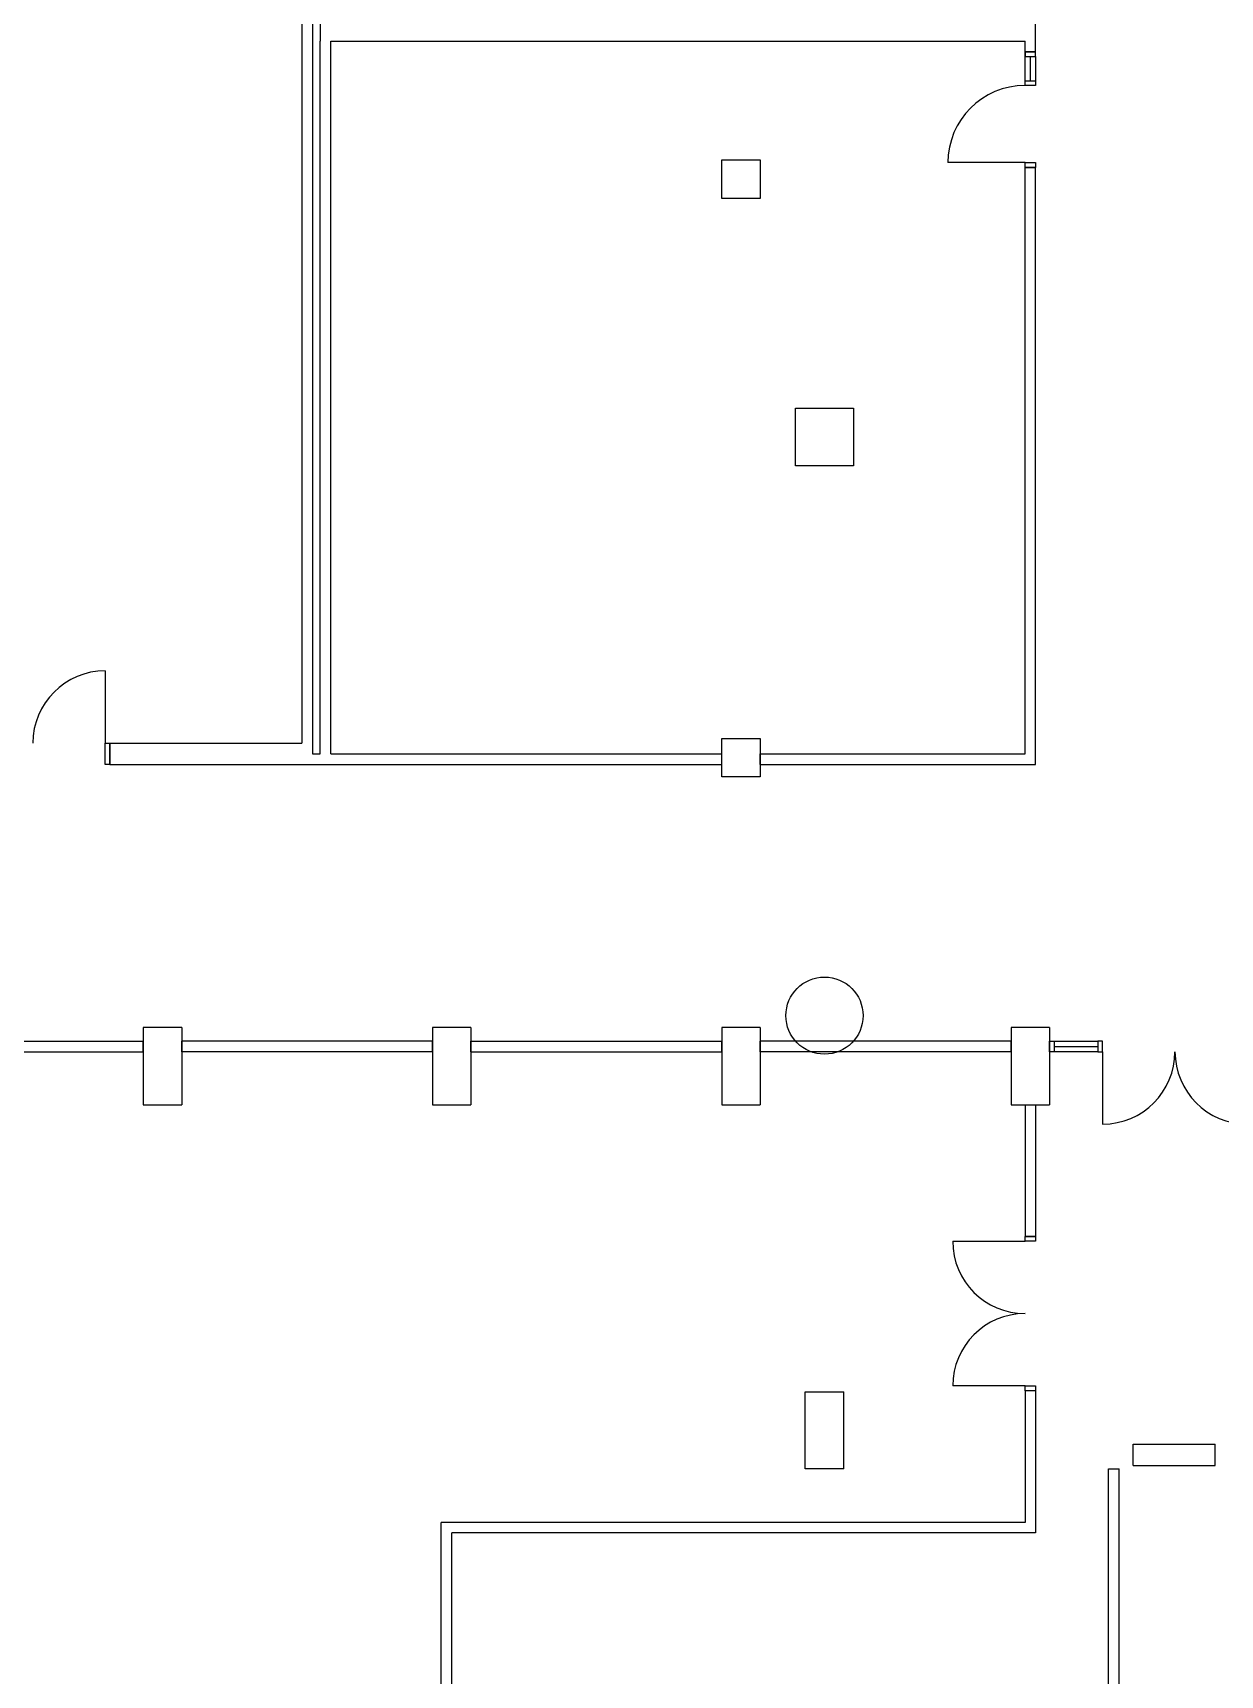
# Model space of a CAD drawing. Header units: millimetres. Extents: x -68315 to 81584, y -44830 to 67795.
# Drawn here: x -11524 to 788, y 4131 to 21162 of the extents above; entities that cross this region are included whole.
import ezdxf

# ---------------------------------------------------------------- set-up
doc = ezdxf.new("R2010")
doc.units = ezdxf.units.MM
for name, color, linetype in [('BRICK_WALLS_P4', 1, 'Continuous'), ('COLUMNS_P5', 5, 'Continuous'), ('DOORS_P2', 8, 'Continuous')]:
    doc.layers.add(name, color=color, linetype=linetype)

msp = doc.modelspace()

# ---------------------------------------------------------------- linework, layer by layer
at = {"layer": 'BRICK_WALLS_P4', "linetype": 'Continuous'}
for p, q in [((-8735.6, 30580.5), (-8735.6, 13795.5)), ((-1125.6, 20965.5), (-1125.6, 28685.5)), ((-8625.6, 28575.5), (-8625.6, 21075.5)), ((-8545.6, 28575.5), (-8545.6, 21075.5)), ((-8625.6, 21075.5), (-8625.6, 13685.5)), ((-8545.6, 13685.5), (-8545.6, 21075.5)), ((-8435.6, 13685.5), (-8435.6, 21075.5)), ((-8435.6, 21075.5), (-1235.6, 21075.5)), ((-1235.6, 20965.5), (-1235.6, 21075.5)), ((-1235.6, 20965.5), (-1125.6, 20965.5)), ((-1235.6, 13685.5), (-1235.6, 19765.5)), ((-1235.6, 19765.5), (-1125.6, 19765.5)), ((-1125.6, 13575.5), (-1125.6, 19765.5)), ((-10723.9, 13795.5), (-8735.6, 13795.5)), ((-10723.9, 13575.5), (-10723.9, 13795.5)), ((-8625.6, 13685.5), (-8545.6, 13685.5)), ((-8435.6, 13685.5), (-4380.6, 13685.5)), ((-4380.6, 13575.5), (-4380.6, 13685.5)), ((-3980.6, 13685.5), (-1235.6, 13685.5)), ((-3980.6, 13575.5), (-3980.6, 13685.5)), ((-10723.9, 13575.5), (-4380.6, 13575.5)), ((-3980.6, 13575.5), (-1125.6, 13575.5)), ((-12980.6, 10705.5), (-10380.6, 10705.5)), ((-12980.6, 10595.5), (-10380.6, 10595.5)), ((-10380.6, 10595.5), (-10380.6, 10705.5)), ((-7380.6, 10705.5), (-9980.6, 10705.5)), ((-9980.6, 10595.5), (-9980.6, 10705.5)), ((-7380.6, 10595.5), (-9980.6, 10595.5)), ((-7380.6, 10595.5), (-7380.6, 10705.5)), ((-6980.6, 10705.5), (-4380.6, 10705.5)), ((-6980.6, 10595.5), (-6980.6, 10705.5)), ((-6980.6, 10595.5), (-4380.6, 10595.5)), ((-4380.6, 10595.5), (-4380.6, 10705.5)), ((-1380.6, 10705.5), (-3980.6, 10705.5)), ((-3980.6, 10595.5), (-3980.6, 10705.5)), ((-1380.6, 10595.5), (-3980.6, 10595.5)), ((-1380.6, 10595.5), (-1380.6, 10705.5)), ((-1235.6, 10045.5), (-1235.6, 8680.5)), ((-1235.6, 10045.5), (-1125.6, 10045.5)), ((-1125.6, 10045.5), (-1125.6, 8680.5)), ((-1125.6, 8680.5), (-1235.6, 8680.5)), ((-1125.6, 7080.5), (-1235.6, 7080.5)), ((-1235.6, 7080.5), (-1235.6, 5715.5)), ((-1125.6, 7080.5), (-1125.6, 5605.5)), ((-115.3, 6305.2), (-115.3, 6525.2)), ((-115.3, 6525.2), (734.7, 6525.2)), ((734.7, 6305.2), (734.7, 6525.2)), ((-115.3, 6305.2), (734.7, 6305.2)), ((-370.3, 670.2), (-370.3, 6270.2)), ((-370.3, 6270.2), (-260.3, 6270.2)), ((-260.3, 670.2), (-260.3, 6270.2)), ((-7290.6, 3895.5), (-7290.6, 5715.5)), ((-1235.6, 5715.5), (-7290.6, 5715.5)), ((-7180.6, 4005.5), (-7180.6, 5605.5)), ((-1125.6, 5605.5), (-7180.6, 5605.5))]:
    msp.add_line(p, q, dxfattribs=at)
at = {"layer": 'COLUMNS_P5', "linetype": 'Continuous'}
for p, q in [((-10380.6, 10845.5), (-10380.6, 10045.5)), ((-9980.6, 10845.5), (-10380.6, 10845.5)), ((-9980.6, 10845.5), (-9980.6, 10045.5)), ((-6980.6, 10845.5), (-7380.6, 10845.5)), ((-7380.6, 10845.5), (-7380.6, 10045.5)), ((-6980.6, 10845.5), (-6980.6, 10045.5)), ((-3980.6, 10845.5), (-4380.6, 10845.5)), ((-4380.6, 10845.5), (-4380.6, 10045.5)), ((-3980.6, 10845.5), (-3980.6, 10045.5)), ((-980.6, 10845.5), (-1380.6, 10845.5)), ((-1380.6, 10845.5), (-1380.6, 10045.5)), ((-980.6, 10845.5), (-980.6, 10045.5)), ((-10380.6, 10045.5), (-9980.6, 10045.5)), ((-7380.6, 10045.5), (-6980.6, 10045.5)), ((-4380.6, 10045.5), (-3980.6, 10045.5)), ((-1380.6, 10045.5), (-980.6, 10045.5)), ((-3515.3, 7070.2), (-3115.3, 7070.2)), ((-3515.3, 6270.2), (-3515.3, 7070.2)), ((-3115.3, 6270.2), (-3115.3, 7070.2)), ((-3115.3, 6270.2), (-3515.3, 6270.2))]:
    msp.add_line(p, q, dxfattribs=at)
for points in [[(-3980.6, 19445.5), (-4380.6, 19445.5), (-4380.6, 19845.5), (-3980.6, 19845.5), (-3980.6, 19445.5)], [(-3015.3, 16670.2), (-3615.3, 16670.2), (-3615.3, 17270.2), (-3015.3, 17270.2), (-3015.3, 16670.2)], [(-3980.6, 13445.5), (-4380.6, 13445.5), (-4380.6, 13845.5), (-3980.6, 13845.5), (-3980.6, 13445.5)]]:
    msp.add_lwpolyline(points, dxfattribs=at)
msp.add_circle((-3315.3, 10970.2), 400, dxfattribs=at)
at = {"layer": 'DOORS_P2', "linetype": 'Continuous'}
for p, q in [((-1235.6, 20665.5), (-1235.6, 20965.5)), ((-1180.6, 20665.5), (-1180.6, 20915.5)), ((-1125.6, 20915.5), (-1125.6, 20665.5)), ((-1235.6, 19815.5), (-2035.6, 19815.5)), ((-10773.9, 14545.5), (-10773.9, 13795.5)), ((-930.6, 10595.5), (-930.6, 10705.5)), ((-930.6, 10650.5), (-480.6, 10650.5)), ((-430.6, 10595.5), (-430.6, 9845.5)), ((-1985.6, 8630.5), (-1235.6, 8630.5)), ((-1235.6, 7130.5), (-1985.6, 7130.5))]:
    msp.add_line(p, q, dxfattribs=at)
for points in [[(-1125.6, 20915.5), (-1125.6, 20965.5), (-1235.6, 20965.5), (-1235.6, 20915.5), (-1125.6, 20915.5)], [(-1235.6, 20615.5), (-1235.6, 20665.5), (-1125.6, 20665.5), (-1125.6, 20615.5), (-1235.6, 20615.5)], [(-1235.6, 19765.5), (-1235.6, 19815.5), (-1125.6, 19815.5), (-1125.6, 19765.5), (-1235.6, 19765.5)], [(-10723.9, 13795.5), (-10723.9, 13575.5), (-10773.9, 13575.5), (-10773.9, 13795.5), (-10723.9, 13795.5)], [(-480.6, 10595.5), (-980.6, 10595.5), (-980.6, 10705.5), (-480.6, 10705.5)], [(-430.6, 10595.5), (-430.6, 10705.5), (-480.6, 10705.5), (-480.6, 10595.5), (-430.6, 10595.5)], [(-1235.6, 8680.5), (-1125.6, 8680.5), (-1125.6, 8630.5), (-1235.6, 8630.5), (-1235.6, 8680.5)], [(-1235.6, 7130.5), (-1125.6, 7130.5), (-1125.6, 7080.5), (-1235.6, 7080.5), (-1235.6, 7130.5)]]:
    msp.add_lwpolyline(points, dxfattribs=at)
for centre, radius, start, end in [((-1235.6, 19815.5), 800, 90, 180), ((-10773.9, 13795.5), 750, 90, 180), ((-430.6, 10595.5), 750, 270, 0), ((1069.4, 10595.5), 750, 180, 270), ((-1235.6, 8630.5), 750, 180, 270), ((-1235.6, 7130.5), 750, 90, 180)]:
    msp.add_arc(centre, radius, start, end, dxfattribs=at)

doc.saveas('drawing.dxf')
